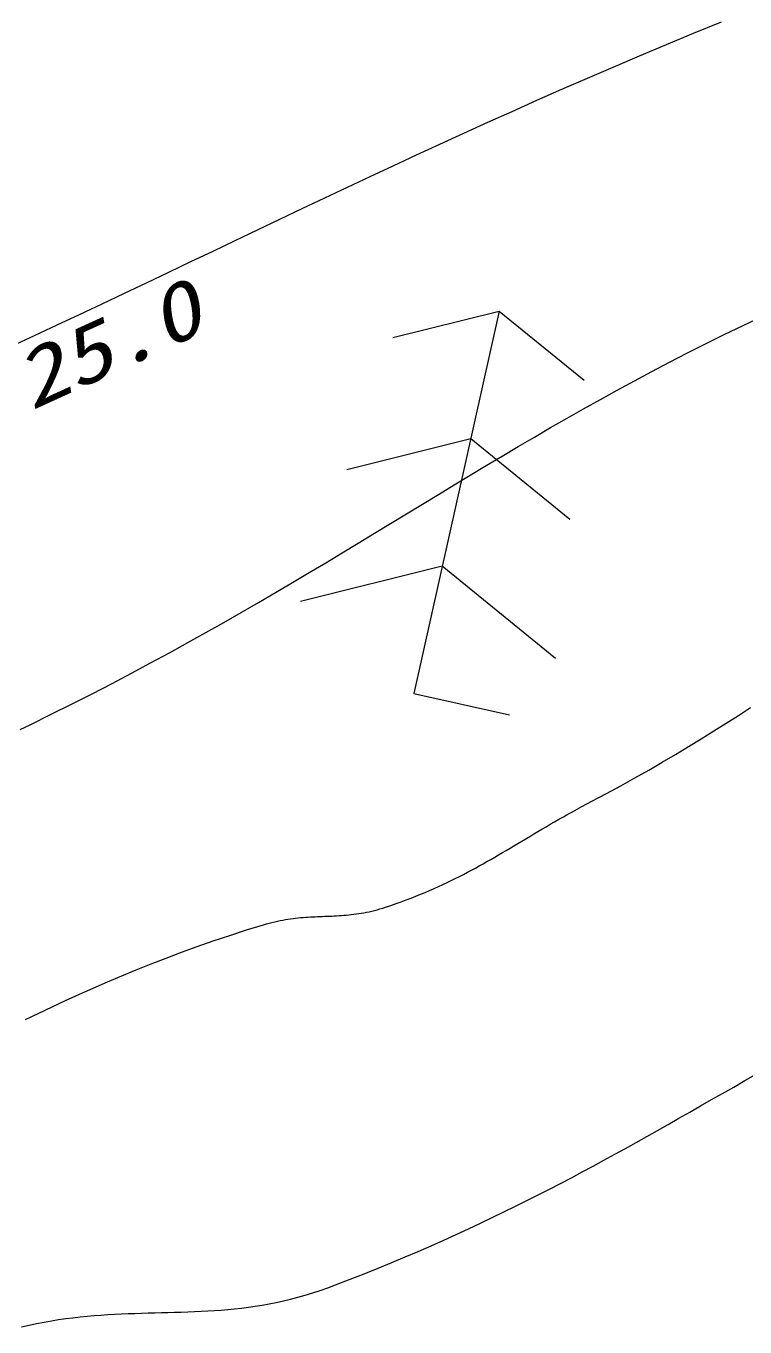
# Model space of a CAD drawing. Units: millimetres, scale not verified. Extents: x -56617 to 56645, y -39182 to 40051.
# Drawn here: x 31567 to 35239, y -35675 to -29032 of the extents above; entities that cross this region are included whole.
import ezdxf
from ezdxf.enums import TextEntityAlignment as Align

# ---------------------------------------------------------------- set-up
doc = ezdxf.new("R2010")
doc.units = ezdxf.units.MM
doc.header["$LTSCALE"] = 200
doc.layers.add('0-2_仕上', color=4, linetype='Continuous', lineweight=9)
doc.layers.add('0-8_寸法文字', color=4, linetype='Continuous', lineweight=9)
doc.styles.add('ＭＳ ゴシック', font='')
doc.styles.get('ＭＳ ゴシック').set_extended_font_data('MS Gothic')

msp = doc.modelspace()

# ---------------------------------------------------------------- linework, layer by layer
at = {"layer": '0-2_仕上'}
for p, q in [((33441.2, -30622.4), (33983.7, -30487.3)), ((33983.7, -30487.3), (33548, -32439.3)), ((33983.7, -30487.3), (34417.2, -30840.3)), ((33205.6, -31295.6), (33838.5, -31138)), ((33838.5, -31138), (34344.2, -31549.7)), ((32969.9, -31968.8), (33693.2, -31788.7)), ((33693.2, -31788.7), (34271.3, -32259.2)), ((33548, -32439.3), (34036, -32548.2))]:
    msp.add_line(p, q, dxfattribs=at)
at = {"layer": '0-8_寸法文字'}
for p, q in [((34977.2, -29068.4), (35119.3, -29010.1)), ((34837.8, -29126.3), (34977.2, -29068.4)), ((34700.9, -29183.9), (34837.8, -29126.3)), ((34566.4, -29241.1), (34700.9, -29183.9)), ((34434.2, -29298.1), (34566.4, -29241.1)), ((34176, -29411.3), (34304.1, -29354.8)), ((34304.1, -29354.8), (34434.2, -29298.1)), ((34049.8, -29467.5), (34176, -29411.3)), ((33925.4, -29523.4), (34049.8, -29467.5)), ((33802.6, -29579.2), (33925.4, -29523.4)), ((33681.3, -29634.7), (33802.6, -29579.2)), ((33442.7, -29745.1), (33561.4, -29690)), ((33561.4, -29690), (33681.3, -29634.7)), ((33325.2, -29800.1), (33442.7, -29745.1)), ((33208.6, -29854.9), (33325.2, -29800.1)), ((33092.9, -29909.5), (33208.6, -29854.9)), ((32977.9, -29964), (33092.9, -29909.5)), ((32749.8, -30072.6), (32863.6, -30018.4)), ((32863.6, -30018.4), (32977.9, -29964)), ((32636.3, -30126.8), (32749.8, -30072.6)), ((32523, -30180.9), (32636.3, -30126.8)), ((32409.8, -30234.9), (32523, -30180.9)), ((32183.3, -30342.7), (32296.6, -30288.8)), ((32296.6, -30288.8), (32409.8, -30234.9)), ((32069.7, -30396.6), (32183.3, -30342.7)), ((31955.7, -30450.4), (32069.7, -30396.6)), ((31841.1, -30504.2), (31955.7, -30450.4)), ((31725.9, -30558.1), (31841.1, -30504.2)), ((35229.3, -30560.9), (35327.4, -30514.3)), ((31493, -30665.8), (31609.9, -30611.9)), ((31609.9, -30611.9), (31725.9, -30558.1)), ((35038.4, -30654.5), (35133, -30607.6)), ((35133, -30607.6), (35229.3, -30560.9)), ((34945.4, -30701.4), (35038.4, -30654.5)), ((34763.9, -30795.8), (34854, -30748.6)), ((34854, -30748.6), (34945.4, -30701.4)), ((34675.1, -30843.2), (34763.9, -30795.8)), ((34587.4, -30890.8), (34675.1, -30843.2)), ((34415.4, -30986.3), (34500.9, -30938.5)), ((34500.9, -30938.5), (34587.4, -30890.8)), ((34330.8, -31034.3), (34415.4, -30986.3)), ((34163.7, -31130.7), (34246.9, -31082.4)), ((34246.9, -31082.4), (34330.8, -31034.3)), ((34081.1, -31179.1), (34163.7, -31130.7)), ((33999, -31227.6), (34081.1, -31179.1)), ((33835.8, -31325.2), (33917.3, -31276.4)), ((33917.3, -31276.4), (33999, -31227.6)), ((33754.5, -31374.3), (33835.8, -31325.2)), ((33673.3, -31423.4), (33754.5, -31374.3)), ((33510.6, -31522.3), (33592, -31472.8)), ((33592, -31472.8), (33673.3, -31423.4)), ((33429, -31571.9), (33510.6, -31522.3)), ((33347, -31621.7), (33429, -31571.9)), ((33181.6, -31721.8), (33264.6, -31671.7)), ((33264.6, -31671.7), (33347, -31621.7)), ((33098, -31772.1), (33181.6, -31721.8)), ((33013.7, -31822.5), (33098, -31772.1)), ((32842.3, -31923.9), (32928.4, -31873.1)), ((32928.4, -31873.1), (33013.7, -31822.5)), ((32755.1, -31974.8), (32842.3, -31923.9)), ((32666.7, -32025.9), (32755.1, -31974.8)), ((32486, -32128.6), (32577, -32077.2)), ((32577, -32077.2), (32666.7, -32025.9)), ((32393.6, -32180.2), (32486, -32128.6)), ((32299.5, -32232), (32393.6, -32180.2)), ((32203.8, -32284), (32299.5, -32232)), ((32007, -32388.4), (32106.3, -32336.1)), ((32106.3, -32336.1), (32203.8, -32284)), ((31905.6, -32440.9), (32007, -32388.4)), ((31802.2, -32493.5), (31905.6, -32440.9)), ((31588.8, -32599.3), (31696.6, -32546.3)), ((31696.6, -32546.3), (31802.2, -32493.5)), ((35205.5, -32551.6), (35266.8, -32511.9)), ((31537.3, -32624.5), (31588.8, -32599.3)), ((35080.2, -32631.2), (35143.3, -32591.3)), ((35143.3, -32591.3), (35205.5, -32551.6)), ((34950.8, -32711.1), (35016, -32671.1)), ((35016, -32671.1), (35080.2, -32631.2)), ((34884.4, -32751.1), (34950.8, -32711.1)), ((34747.7, -32831.1), (34816.7, -32791.1)), ((34816.7, -32791.1), (34884.4, -32751.1)), ((34605.5, -32911), (34677.3, -32871.1)), ((34677.3, -32871.1), (34747.7, -32831.1)), ((34532, -32950.8), (34605.5, -32911)), ((34406.8, -33017.2), (34431.6, -33003.9)), ((34431.6, -33003.9), (34456.9, -32990.6)), ((34456.9, -32990.6), (34532, -32950.8)), ((34289.4, -33082.2), (34312, -33069.3)), ((34312, -33069.3), (34335.1, -33056.4)), ((34335.1, -33056.4), (34358.5, -33043.4)), ((34358.5, -33043.4), (34382.4, -33030.3)), ((34382.4, -33030.3), (34406.8, -33017.2)), ((34160.5, -33157.3), (34181.2, -33145)), ((34181.2, -33145), (34202.3, -33132.6)), ((34202.3, -33132.6), (34223.6, -33120.1)), ((34223.6, -33120.1), (34245.2, -33107.6)), ((34245.2, -33107.6), (34267.1, -33094.9)), ((34267.1, -33094.9), (34289.4, -33082.2)), ((34059.4, -33217.5), (34079.3, -33205.7)), ((34079.3, -33205.7), (34099.3, -33193.7)), ((34099.3, -33193.7), (34119.5, -33181.7)), ((34119.5, -33181.7), (34139.9, -33169.5)), ((34139.9, -33169.5), (34160.5, -33157.3)), ((33941.3, -33286.8), (33961, -33275.5)), ((33961, -33275.5), (33980.6, -33264.1)), ((33980.6, -33264.1), (34000.2, -33252.6)), ((34000.2, -33252.6), (34019.9, -33241)), ((34019.9, -33241), (34039.6, -33229.3)), ((34039.6, -33229.3), (34059.4, -33217.5)), ((33821.9, -33352.9), (33842.1, -33342.1)), ((33842.1, -33342.1), (33862.2, -33331.2)), ((33862.2, -33331.2), (33882.1, -33320.2)), ((33882.1, -33320.2), (33901.9, -33309.2)), ((33901.9, -33309.2), (33921.7, -33298.1)), ((33921.7, -33298.1), (33941.3, -33286.8)), ((33695.9, -33415.6), (33717.6, -33405.4)), ((33717.6, -33405.4), (33738.9, -33395.1)), ((33738.9, -33395.1), (33760, -33384.6)), ((33760, -33384.6), (33780.9, -33374.1)), ((33780.9, -33374.1), (33801.5, -33363.5)), ((33801.5, -33363.5), (33821.9, -33352.9)), ((33533.8, -33484.5), (33558.2, -33475)), ((33558.2, -33475), (33582.2, -33465.3)), ((33582.2, -33465.3), (33605.7, -33455.6)), ((33605.7, -33455.6), (33628.8, -33445.7)), ((33628.8, -33445.7), (33651.6, -33435.8)), ((33651.6, -33435.8), (33673.9, -33425.7)), ((33673.9, -33425.7), (33695.9, -33415.6)), ((33346.8, -33547.5), (33360.8, -33543.9)), ((33360.8, -33543.9), (33374.9, -33539.9)), ((33374.9, -33539.9), (33389.2, -33535.6)), ((33389.2, -33535.6), (33403.7, -33531)), ((33403.7, -33531), (33430.8, -33521.9)), ((33430.8, -33521.9), (33457.4, -33512.7)), ((33457.4, -33512.7), (33483.4, -33503.4)), ((33483.4, -33503.4), (33508.8, -33494)), ((33508.8, -33494), (33533.8, -33484.5)), ((32795, -33616.2), (32809.4, -33612.2)), ((32809.4, -33612.2), (32823.6, -33608.5)), ((32823.6, -33608.5), (32837.7, -33605.2)), ((32837.7, -33605.2), (32851.5, -33602.1)), ((32851.5, -33602.1), (32865.2, -33599.3)), ((32865.2, -33599.3), (32878.7, -33596.7)), ((32878.7, -33596.7), (32892.1, -33594.4)), ((32892.1, -33594.4), (32905.3, -33592.3)), ((32905.3, -33592.3), (32918.4, -33590.4)), ((32918.4, -33590.4), (32931.4, -33588.7)), ((32931.4, -33588.7), (32944.2, -33587.2)), ((32944.2, -33587.2), (32957, -33585.8)), ((32957, -33585.8), (32969.6, -33584.6)), ((32969.6, -33584.6), (32982.2, -33583.5)), ((32982.2, -33583.5), (32994.7, -33582.6)), ((32994.7, -33582.6), (33007.1, -33581.8)), ((33007.1, -33581.8), (33019.5, -33581)), ((33019.5, -33581), (33031.7, -33580.4)), ((33031.7, -33580.4), (33044, -33579.8)), ((33044, -33579.8), (33056.2, -33579.2)), ((33056.2, -33579.2), (33068.4, -33578.7)), ((33068.4, -33578.7), (33080.6, -33578.3)), ((33080.6, -33578.3), (33092.7, -33577.8)), ((33092.7, -33577.8), (33104.9, -33577.3)), ((33104.9, -33577.3), (33117, -33576.8)), ((33117, -33576.8), (33129.2, -33576.2)), ((33129.2, -33576.2), (33141.4, -33575.7)), ((33141.4, -33575.7), (33153.6, -33575)), ((33153.6, -33575), (33165.9, -33574.3)), ((33165.9, -33574.3), (33178.2, -33573.4)), ((33178.2, -33573.4), (33190.6, -33572.5)), ((33190.6, -33572.5), (33203, -33571.4)), ((33203, -33571.4), (33215.5, -33570.2)), ((33215.5, -33570.2), (33228.1, -33568.9)), ((33228.1, -33568.9), (33240.8, -33567.4)), ((33240.8, -33567.4), (33253.6, -33565.7)), ((33253.6, -33565.7), (33266.6, -33563.8)), ((33266.6, -33563.8), (33279.6, -33561.7)), ((33279.6, -33561.7), (33292.7, -33559.3)), ((33292.7, -33559.3), (33306, -33556.8)), ((33306, -33556.8), (33319.5, -33554)), ((33319.5, -33554), (33333.1, -33550.9)), ((33333.1, -33550.9), (33346.8, -33547.5)), ((32524, -33703.3), (32607.6, -33675.2)), ((32607.6, -33675.2), (32693.1, -33647.6)), ((32693.1, -33647.6), (32780.4, -33620.5)), ((32780.4, -33620.5), (32795, -33616.2)), ((32361.9, -33761.1), (32442.1, -33732)), ((32442.1, -33732), (32524, -33703.3)), ((32206.1, -33820.6), (32283.2, -33790.6)), ((32283.2, -33790.6), (32361.9, -33761.1)), ((32055.9, -33881.6), (32130.3, -33850.9)), ((32130.3, -33850.9), (32206.1, -33820.6)), ((31839.7, -33975.5), (31910.6, -33943.9)), ((31910.6, -33943.9), (31982.7, -33912.6)), ((31982.7, -33912.6), (32055.9, -33881.6)), ((31700.6, -34039.5), (31769.7, -34007.4)), ((31769.7, -34007.4), (31839.7, -33975.5)), ((31564.8, -34104.2), (31632.3, -34071.8)), ((31632.3, -34071.8), (31700.6, -34039.5)), ((35239.2, -34416.6), (35297.2, -34383.7)), ((35125.2, -34481.7), (35181.9, -34449.3)), ((35181.9, -34449.3), (35239.2, -34416.6)), ((35013, -34545.7), (35068.9, -34513.8)), ((35068.9, -34513.8), (35125.2, -34481.7)), ((34847.4, -34639.9), (34902.3, -34608.7)), ((34902.3, -34608.7), (34957.5, -34577.3)), ((34957.5, -34577.3), (35013, -34545.7)), ((34737.9, -34701.7), (34792.6, -34670.9)), ((34792.6, -34670.9), (34847.4, -34639.9)), ((34628.6, -34762.7), (34683.3, -34732.3)), ((34683.3, -34732.3), (34737.9, -34701.7)), ((34519, -34823), (34573.9, -34792.9)), ((34573.9, -34792.9), (34628.6, -34762.7)), ((34408.6, -34882.6), (34463.9, -34852.9)), ((34463.9, -34852.9), (34519, -34823)), ((34296.8, -34941.7), (34352.9, -34912.3)), ((34352.9, -34912.3), (34408.6, -34882.6)), ((34125.6, -35029.5), (34183.3, -35000.3)), ((34183.3, -35000.3), (34240.3, -34971.1)), ((34240.3, -34971.1), (34296.8, -34941.7)), ((34008.4, -35087.5), (34067.4, -35058.5)), ((34067.4, -35058.5), (34125.6, -35029.5)), ((33888, -35145.1), (33948.6, -35116.3)), ((33948.6, -35116.3), (34008.4, -35087.5)), ((33700.7, -35231.2), (33764.1, -35202.6)), ((33764.1, -35202.6), (33826.6, -35173.9)), ((33826.6, -35173.9), (33888, -35145.1)), ((33570.4, -35288.4), (33636.1, -35259.8)), ((33636.1, -35259.8), (33700.7, -35231.2)), ((33435.4, -35345.4), (33503.5, -35316.9)), ((33503.5, -35316.9), (33570.4, -35288.4)), ((33222.6, -35431.1), (33295, -35402.5)), ((33295, -35402.5), (33365.9, -35374)), ((33365.9, -35374), (33435.4, -35345.4)), ((33109.3, -35474.3), (33148.7, -35459.7)), ((33148.7, -35459.7), (33222.6, -35431.1)), ((32882, -35540.8), (32918.9, -35532.1)), ((32918.9, -35532.1), (32956.1, -35522.4)), ((32956.1, -35522.4), (32993.7, -35511.9)), ((32993.7, -35511.9), (33031.8, -35500.4)), ((33031.8, -35500.4), (33070.3, -35487.9)), ((33070.3, -35487.9), (33109.3, -35474.3)), ((32088.5, -35606.2), (32122.7, -35605)), ((32122.7, -35605), (32156.8, -35604)), ((32156.8, -35604), (32190.8, -35603.1)), ((32190.8, -35603.1), (32224.7, -35602.2)), ((32224.7, -35602.2), (32258.6, -35601.4)), ((32258.6, -35601.4), (32292.4, -35600.6)), ((32292.4, -35600.6), (32326.2, -35599.7)), ((32326.2, -35599.7), (32359.9, -35598.7)), ((32359.9, -35598.7), (32393.7, -35597.6)), ((32393.7, -35597.6), (32427.6, -35596.3)), ((32427.6, -35596.3), (32461.5, -35594.7)), ((32461.5, -35594.7), (32495.5, -35592.8)), ((32495.5, -35592.8), (32529.7, -35590.6)), ((32529.7, -35590.6), (32563.9, -35588.1)), ((32563.9, -35588.1), (32598.3, -35585.1)), ((32598.3, -35585.1), (32632.9, -35581.7)), ((32632.9, -35581.7), (32667.7, -35577.7)), ((32667.7, -35577.7), (32702.8, -35573.2)), ((32702.8, -35573.2), (32738, -35568.1)), ((32738, -35568.1), (32773.6, -35562.4)), ((32773.6, -35562.4), (32809.4, -35555.9)), ((32809.4, -35555.9), (32845.6, -35548.8)), ((32845.6, -35548.8), (32882, -35540.8)), ((31544, -35674.6), (31582.9, -35665.6)), ((31582.9, -35665.6), (31621.3, -35657.3)), ((31621.3, -35657.3), (31659.3, -35649.9)), ((31659.3, -35649.9), (31696.8, -35643.2)), ((31696.8, -35643.2), (31734, -35637.2)), ((31734, -35637.2), (31770.8, -35631.9)), ((31770.8, -35631.9), (31807.2, -35627.2)), ((31807.2, -35627.2), (31843.3, -35623.1)), ((31843.3, -35623.1), (31879.1, -35619.4)), ((31879.1, -35619.4), (31914.6, -35616.3)), ((31914.6, -35616.3), (31949.8, -35613.6)), ((31949.8, -35613.6), (31984.8, -35611.3)), ((31984.8, -35611.3), (32019.6, -35609.3)), ((32019.6, -35609.3), (32054.1, -35607.7)), ((32054.1, -35607.7), (32088.5, -35606.2))]:
    msp.add_line(p, q, dxfattribs=at)

# ---------------------------------------------------------------- texts
at = {"layer": '0-8_寸法文字', "color": 7, "style": 'ＭＳ ゴシック', "oblique": 15, "width": 1.25}
msp.add_text('25.0', height=293.3, rotation=24.53, dxfattribs=at).set_placement((31629.9, -31077.3), align=Align.BOTTOM_LEFT)

doc.saveas('drawing.dxf')
